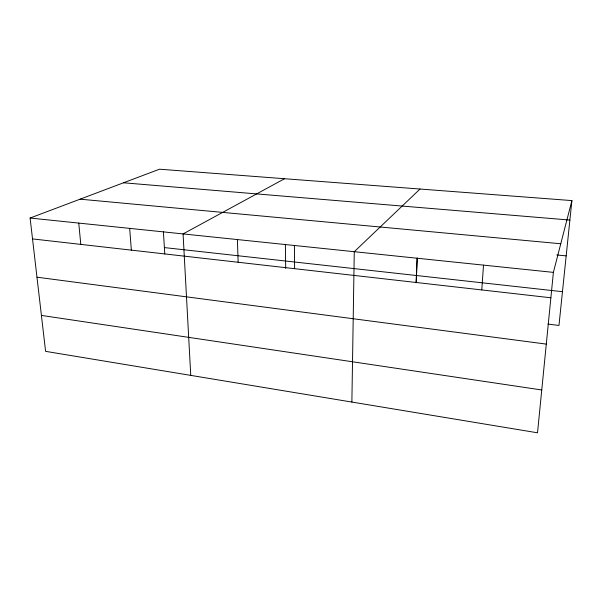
<?xml version="1.0" encoding="UTF-8"?>
<svg xmlns="http://www.w3.org/2000/svg" width="602" height="602" viewBox="0 0 602 602"><rect width="100%" height="100%" fill="white"/><g stroke="black" fill="none" stroke-linecap="round" stroke-linejoin="round"><path stroke-width="0.9" d="M351.877 402.061L354.269 251.704L420.03 189.036M416.095 282.857L417.133 258.025M416.208 282.488L417.224 258.243M481.781 289.931L483.504 265.128M571.9 200.594L553.388 272.382L537.518 432.8L45.594 351.35L30.1 218.037L159.5 169.2L571.9 200.594L558.972 325.449L547.91 324.079M284.565 178.719L183.076 233.93L190.759 375.385M123.5 182.79L566.941 219.82M567.084 219.843L569.883 220.076M80.081 199.172L560.771 243.757M556.835 254.97L566.173 255.88M30.1 218.037L553.388 272.382M164.384 247.588L562.464 291.692M32.523 238.911L550.875 297.779M36.978 277.198L546.292 344.103M41.418 315.41L541.755 389.976M78.749 223.094L80.803 244.389M129.686 228.384L131.341 250.131M163.39 231.657L164.782 253.999M237.406 239.566L238.136 262.261M285.386 244.337L285.687 268.454M294.408 245.488L294.611 268.673"/></g></svg>
